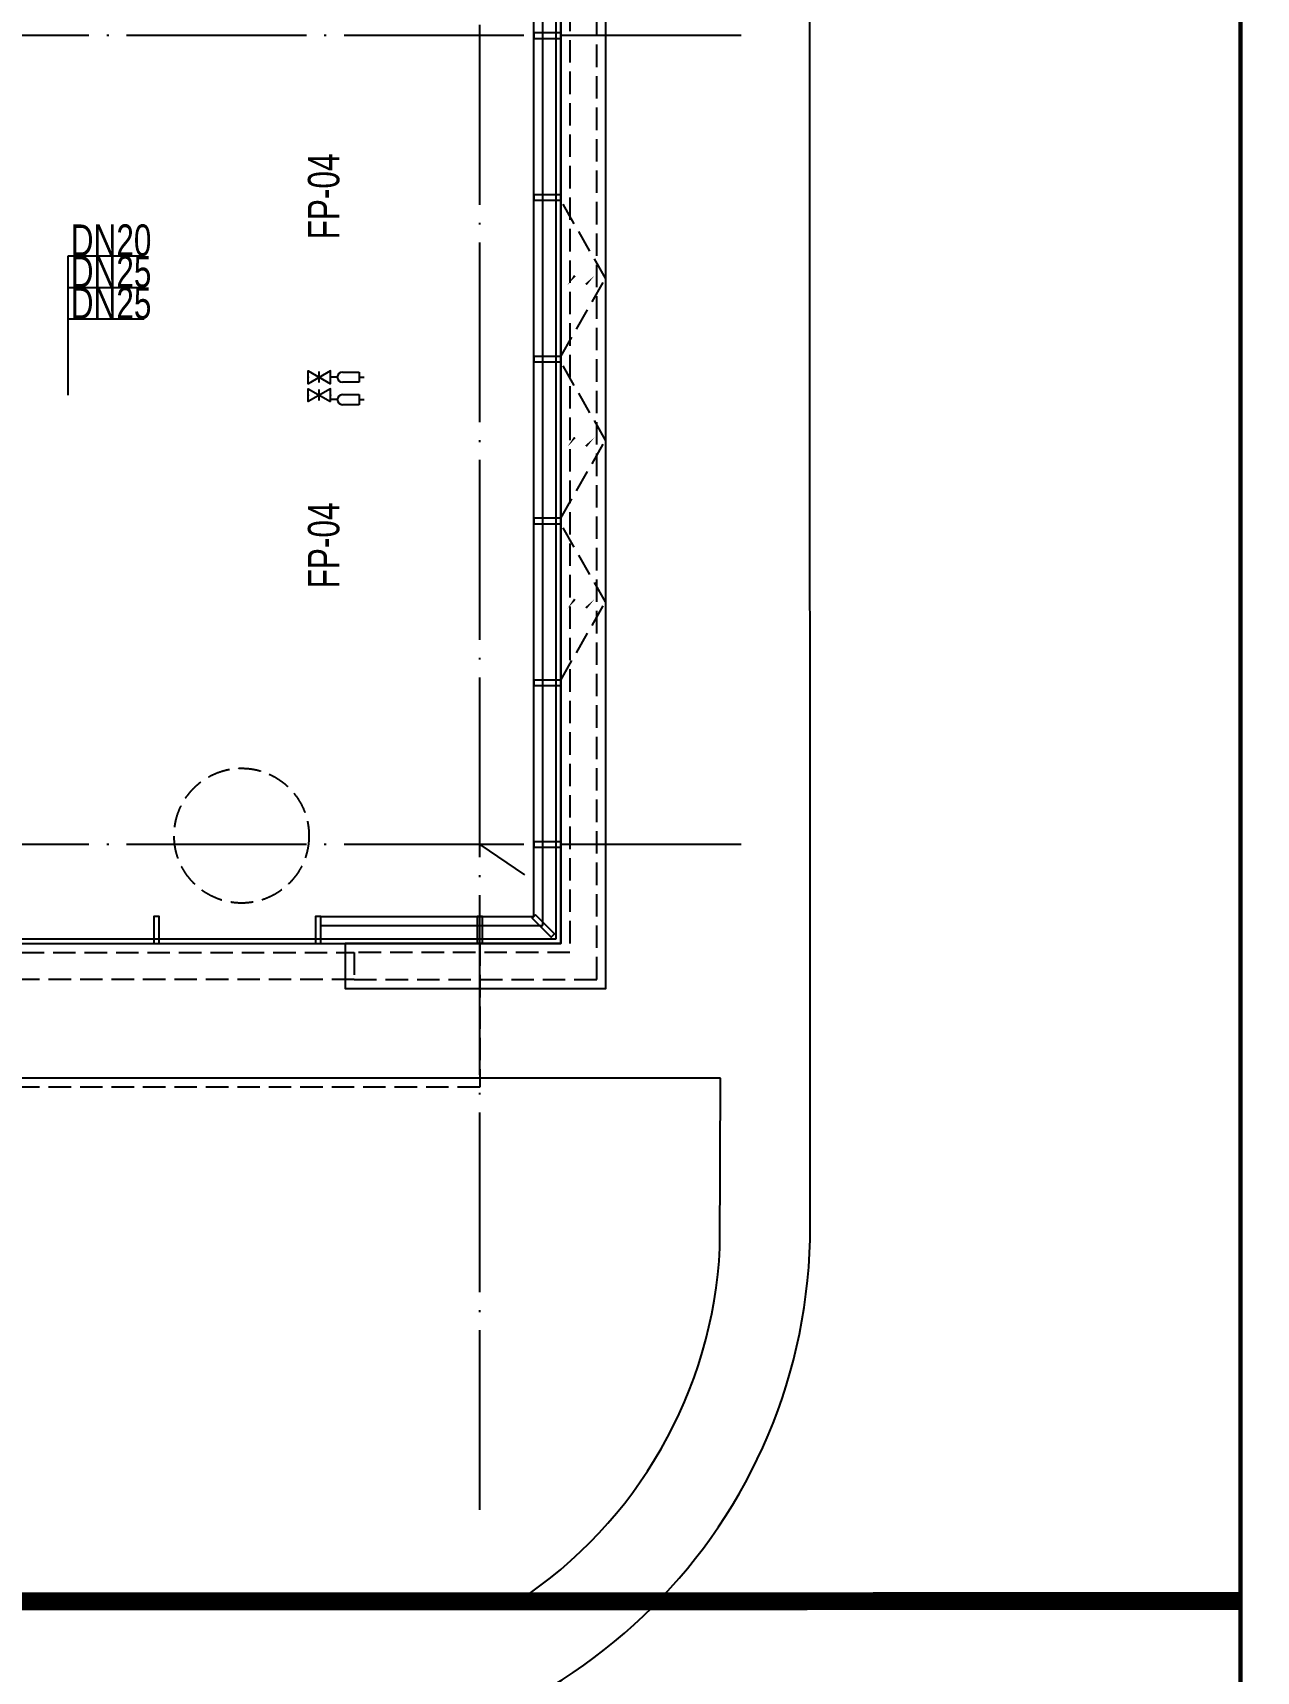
# Model space of a CAD drawing. Extents: x -777745 to 647905, y -207485 to 303235.
# Drawn here: x 500131 to 513747, y -9197 to 9032 of the extents above; entities that cross this region are included whole.
import ezdxf

# ---------------------------------------------------------------- set-up
doc = ezdxf.new("R2010")
doc.units = 0
doc.header["$LTSCALE"] = 1000
for name, pattern in [('13#楼幕墙$1$DASH', [0.35, 0.25, -0.1]), ('CENTER2', [1.125, 0.75, -0.125, 0.125, -0.125]), ('X-104 13#平面$0$ACAD_ISO04W100', [30, 24, -3, 0, -3]), ('X-104 13#平面$0$DASH', [0.35, 0.25, -0.1]), ('X-104 13#平面$0$DOTE', [2.42, 2, -0.2, 0.02, -0.2])]:
    doc.linetypes.add(name, pattern=pattern)
doc.layers.get('0').update_dxf_attribs({"linetype": 'CONTINUOUS'})
doc.layers.get('Defpoints').update_dxf_attribs({"linetype": 'CONTINUOUS'})
for name, color, linetype in [('00-防烟分区', 4, 'CONTINUOUS'), ('13#楼幕墙$1$A-C_幕墙龙骨', 133, 'CONTINUOUS'), ('13#楼幕墙$1$A-C_玻璃幕墙', 140, 'CONTINUOUS'), ('13#楼幕墙$1$A-C_窗', 140, 'CONTINUOUS'), ('TEXT-空冷凝水', 7, 'CONTINUOUS'), ('VALVE-空冷热回水', 7, 'CONTINUOUS'), ('X-104 13#平面$0$A-C_玻璃幕墙', 140, 'CONTINUOUS'), ('X-104 13#平面$0$A-I_卫-洁具', 241, 'CONTINUOUS'), ('X-104 13#平面$0$A-O_散水', 134, 'CONTINUOUS'), ('X-104 13#平面$0$A-TECH_水', 3, 'CONTINUOUS'), ('X-104 13#平面$0$A-TECH_结构', 21, 'CONTINUOUS'), ('X-104 13#平面$0$A_AXIS-轴线', 36, 'X-104 13#平面$0$DOTE'), ('X-104 13#平面$0$M-用地 红线', 20, 'X-104 13#平面$0$ACAD_ISO04W100'), ('X-104 13#平面$0$M-绿化 首层轮廓', 197, 'CONTINUOUS'), ('X-104 13#平面$0$M-道路 边线', 151, 'CONTINUOUS')]:
    doc.layers.add(name, color=color, linetype=linetype)
doc.styles.add('HZF', font='ROS', dxfattribs={"width": 0.75, "bigfont": 'JD'})
doc.styles.get("Standard").update_dxf_attribs({"font": 'ros.shx', "width": 0.8, "bigfont": 'jd.shx'})

# ---------------------------------------------------------------- blocks, each defined once
blk = doc.blocks.new('图签信息')
at = {"const_width": 0.5}
blk.add_lwpolyline([(-65, 0), (0, 0), (0, 500.5), (-65, 500.5)], close=True, dxfattribs=at)
blk = doc.blocks.new('图签-A1')
at = {"color": 2}
blk.add_blockref('图签信息', (0, 0), dxfattribs=at)
blk = doc.blocks.new('图框-A1')
at = {"const_width": 0.5}
blk.add_lwpolyline([(766, 584), (25, 584), (25, 10), (766, 10)], close=True, dxfattribs=at)
blk = doc.blocks.new('X-104 13#平面$0$轴网')
at = {"layer": 'X-104 13#平面$0$A_AXIS-轴线', "linetype": 'X-104 13#平面$0$DOTE'}
for p, q in [((57500, -7401), (57500, 24620)), ((60408, 9000), (-2925, 9000)), ((60408, 0), (-2925, 0))]:
    blk.add_line(p, q, dxfattribs=at)
blk = doc.blocks.new('13#楼幕墙$0$A$C62EA228A')
at = {"linetype": '13#楼幕墙$1$DASH'}
blk.add_lwpolyline([(10, -300), (-860, -797), (-1730, -300)], dxfattribs=at)
at = {"layer": '13#楼幕墙$1$A-C_玻璃幕墙', "color": 1}
blk.add_lwpolyline([(-889, -674, 0, 25, 0), (-792, -580, 0, 0, 0), (-890, -456, 25, 0, 0), (-786, -374, 0, 0, 0)], format="xyseb", dxfattribs=at)
blk = doc.blocks.new('13#楼幕墙$1$A$C7A413A1D')
blk.add_lwpolyline([(-70, -300), (-10, -300), (-10, 0), (-70, 0)], close=True)
blk = doc.blocks.new('13#楼幕墙')
at = {"layer": '13#楼幕墙$1$A-C_幕墙龙骨'}
blk.add_lwpolyline([(58118, -782), (58082, -818), (58294, -1030), (58330, -994)], close=True, dxfattribs=at)
at = {"layer": '13#楼幕墙$1$A-C_玻璃幕墙'}
for p, q in [((58100, -800), (58100, 18820)), ((58200, -900), (58200, 10770)), ((58350, -1050), (58350, 10770)), ((55730, -800), (58100, -800)), ((55730, -900), (58200, -900)), ((55730, -1050), (58350, -1050))]:
    blk.add_line(p, q, dxfattribs=at)
blk.add_lwpolyline([(4493, 15500), (-900, 15500), (-900, -1700), (22100, -1700), (22100, -1100), (58400, -1100), (58400, 18960), (53293, 23245), (37800, 14300), (37800, 10200), (12500, 10200), (4493, 15500)], dxfattribs=at)
at = {"layer": '13#楼幕墙$1$A-C_幕墙龙骨', "rotation": 90}
for p in [(58100, 9040), (58100, 7240), (58100, 5440), (58100, 3640), (58100, 1840), (58100, 40)]:
    blk.add_blockref('13#楼幕墙$1$A$C7A413A1D', p, dxfattribs=at)
at = {"layer": '13#楼幕墙$1$A-C_幕墙龙骨'}
for p in [(53940, -800), (55740, -800), (57540, -800)]:
    blk.add_blockref('13#楼幕墙$1$A$C7A413A1D', p, dxfattribs=at)
at = {"layer": '13#楼幕墙$1$A-C_窗', "xscale": -1, "rotation": 90}
for p in [(58100, 5440), (58100, 3640), (58100, 1840)]:
    blk.add_blockref('13#楼幕墙$0$A$C62EA228A', p, dxfattribs=at)
blk = doc.blocks.new('X-104 13#平面$0$A$C55540B70')
at = {"layer": 'X-104 13#平面$0$A-TECH_水'}
blk.add_lwpolyline([(0, 0), (496, -338)], dxfattribs=at)
blk = doc.blocks.new('X-104 13#平面$0$A$C0BB3323F')
at = {"layer": 'Defpoints'}
blk.add_lwpolyline([(59300, 600), (59300, 20660), (54205, 24935), (38700, 16000), (38700, 11900), (13400, 11900), (5393, 17200), (0, 17200), (0, 0), (23000, 0), (23000, 600)], close=True, dxfattribs=at)
at = {"layer": 'X-104 13#平面$0$M-用地 红线', "ltscale": 0.05, "const_width": 200}
blk.add_lwpolyline([(-7235, -1505), (-2249, -6741), (66865, -6716)], dxfattribs=at)
at = {"layer": 'X-104 13#平面$0$M-绿化 首层轮廓'}
for p, q in [((61076, -900), (24200, -900)), ((61070, -2786), (61076, -900)), ((-2249, -6741), (58823, -6719))]:
    blk.add_line(p, q, dxfattribs=at)
blk.add_arc((56076, -2541), 5000, 303.3233, 357.2011, dxfattribs=at)
at = {"layer": 'X-104 13#平面$0$M-道路 边线', "ltscale": 0.5}
blk.add_line((62076, -2539), (62069, 17786), dxfattribs=at)
blk.add_arc((56076, -2541), 6000, 270.0977, 0.0204, dxfattribs=at)
blk = doc.blocks.new('X-104 13#平面')
at = {"layer": 'X-104 13#平面$0$A-C_玻璃幕墙', "linetype": 'X-104 13#平面$0$DASH'}
blk.add_lwpolyline([(57500, -1100), (57500, -2700), (50300, -2700), (50300, -1100)], dxfattribs=at)
at = {"layer": 'X-104 13#平面$0$A-I_卫-洁具', "linetype": 'X-104 13#平面$0$DASH'}
blk.add_circle((54847, 99), 750, dxfattribs=at)
at = {"layer": 'X-104 13#平面$0$A-O_散水', "linetype": 'X-104 13#平面$0$DASH'}
for p, q in [((51700, -1200), (56100, -1200)), ((56100, -1500), (51700, -1500))]:
    blk.add_line(p, q, dxfattribs=at)
at = {"layer": 'X-104 13#平面$0$A-O_散水'}
blk.add_lwpolyline([(58400, 10350), (58400, -1100), (56000, -1100), (56000, -1600), (58900, -1600), (58900, 10350)], dxfattribs=at)
at = {"layer": 'X-104 13#平面$0$A-O_散水', "linetype": 'X-104 13#平面$0$DASH'}
blk.add_lwpolyline([(58500, 10350), (58500, -1200), (56100, -1200), (56100, -1500), (58800, -1500), (58800, 10350)], dxfattribs=at)
at = {"layer": 'X-104 13#平面$0$A-TECH_结构'}
blk.add_lwpolyline([(58350, -1050), (58350, 18937), (53288, 23184), (37850, 14271), (37850, 10150), (12485, 10150), (4478, 15450), (-850, 15450), (-850, -1650), (22050, -1650), (22050, -1050)], close=True, dxfattribs=at)
at = {"xscale": 100, "yscale": 100, "zscale": 100}
for name, p in [('图框-A1', (-10635, -20285)), ('图签-A1', (72465, -19285))]:
    blk.add_blockref(name, p, dxfattribs=at)
for name, p in [('X-104 13#平面$0$A$C0BB3323F', (-900, -1700)), ('X-104 13#平面$0$轴网', (0, 0)), ('X-104 13#平面$0$A$C55540B70', (57500, 0))]:
    blk.add_blockref(name, p)
at = {"layer": 'X-104 13#平面$0$A-TECH_结构'}
blk.add_blockref('13#楼幕墙', (0, 0), dxfattribs=at)
blk = doc.blocks.new('$VALVE$00000777')
for p, q in [((0, 850), (0, 1000)), ((-150, 350), (-150, 850)), ((-150, 850), (150, 850)), ((150, 850), (150, 350)), ((0, 200), (0, 0))]:
    blk.add_line(p, q)
blk.add_arc((0, 350), 150, 180, 0)
at = {"width": 0.8, "flags": 9}
for tag in ['YSIZE', 'XSIZE', 'XSIZE', 'YSIZE']:
    blk.add_attdef(tag, (0, 0), '', height=0.5, dxfattribs=at)
blk = doc.blocks.new('$VALVE$00000296')
for points in [[(-125, 72), (-125, -72), (125, 72), (125, -72), (-125, 72)], [(0, 60), (0, -64)]]:
    blk.add_lwpolyline(points)
for p in [(-125, 0), (125, 0)]:
    blk.add_point(p)

msp = doc.modelspace()

# ---------------------------------------------------------------- linework, layer by layer
at = {"layer": 'TEXT-空冷凝水'}
for p, q in [((500524.1, 5000, 2500), (500524.1, 6549.7, 2500)), ((500524.1, 6549.7, 2500), (501369.4, 6549.7, 2500)), ((500524.1, 6199.7, 2500), (501369.4, 6199.7, 2500)), ((500524.1, 5849.7, 2500), (501369.4, 5849.7, 2500))]:
    msp.add_line(p, q, dxfattribs=at)

# ---------------------------------------------------------------- block references
at = {"layer": '00-防烟分区'}
msp.add_blockref('X-104 13#平面', (447607.7, 0), dxfattribs=at)
at = {"layer": 'VALVE-空冷热回水', "rotation": 180}
for p in [(503320, 5200, 2500), (503320, 5000, 2500)]:
    msp.add_blockref('$VALVE$00000296', p, dxfattribs=at)
at = {"layer": 'VALVE-空冷热回水', "xscale": 0.375, "yscale": 0.375, "zscale": 0.375, "rotation": 270}
for p in [(503445, 5200, 2500), (503445, 4950, 2500)]:
    msp.add_blockref('$VALVE$00000777', p, dxfattribs=at)

# ---------------------------------------------------------------- texts
at = {"style": 'HZF', "width": 0.75}
for p in [(503542.9, 6732.9, -15900), (503542.9, 2850, -15900)]:
    msp.add_text('FP-04', height=350, rotation=90, dxfattribs=at).set_placement(p)
at = {"layer": 'TEXT-空冷凝水', "linetype": 'CENTER2', "style": 'HZF', "width": 0.75}
for s, p in [('DN20', (500553.8, 6549.7, 2500)), ('DN25', (500553.8, 6199.7, 2500)), ('DN25', (500553.8, 5849.7, 2500))]:
    msp.add_text(s, height=350, dxfattribs=at).set_placement(p)

doc.saveas('drawing.dxf')
